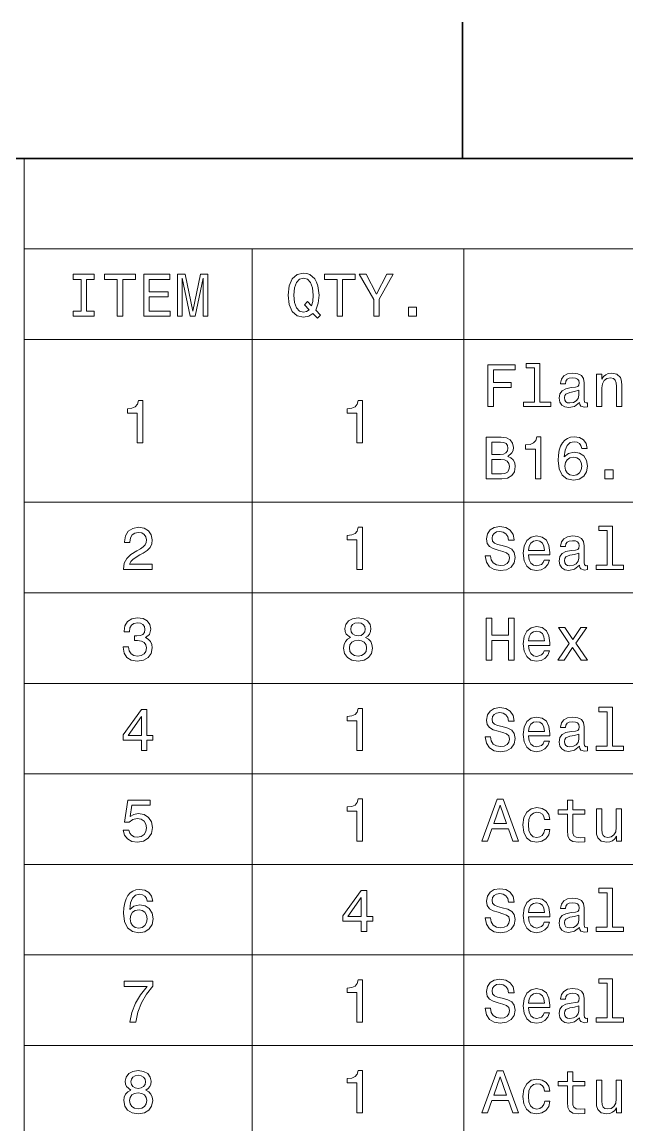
# Model space of a CAD drawing. Extents: x 0 to 420, y 0 to 297.
# Drawn here: x 290.8 to 324, y 233.9 to 294.5 of the extents above; entities that cross this region are included whole.
import ezdxf

# ---------------------------------------------------------------- set-up
doc = ezdxf.new("R2010")
doc.units = 0

msp = doc.modelspace()

# ---------------------------------------------------------------- linework, layer by layer
at = {"color": 7, "lineweight": 35, "ltscale": 0.1875}
msp.add_line((315, 287), (315, 294.5), dxfattribs=at)
at = {"color": 7, "lineweight": 35}
msp.add_line((410, 287), (10, 287), dxfattribs=at)
at = {"color": 7, "lineweight": 13}
for p, q in [((290.926, 287.009), (410.016, 287.009)), ((290.926, 287.009), (290.926, 198.484)), ((290.926, 282.035), (410.016, 282.035)), ((303.445, 282.035), (303.445, 198.484)), ((315.07, 282.035), (315.07, 198.484)), ((290.926, 277.062), (410.016, 277.062)), ((290.926, 268.114), (410.016, 268.114)), ((290.926, 263.141), (410.016, 263.141)), ((290.926, 258.167), (410.016, 258.167)), ((290.926, 253.194), (410.016, 253.194)), ((290.926, 248.22), (410.016, 248.22)), ((290.926, 243.246), (410.016, 243.246)), ((290.926, 238.273), (410.016, 238.273))]:
    msp.add_line(p, q, dxfattribs=at)
for points in [[(294.041, 278.622), (293.616, 278.622), (293.616, 278.344), (294.77, 278.344), (294.77, 278.622), (294.345, 278.622), (294.345, 280.365), (294.77, 280.365), (294.77, 280.644), (293.616, 280.644), (293.616, 280.365), (294.041, 280.365)], [(296.036, 278.344), (296.341, 278.344), (296.341, 280.365), (297.037, 280.365), (297.037, 280.644), (295.336, 280.644), (295.336, 280.365), (296.036, 280.365)], [(297.487, 278.344), (298.945, 278.344), (298.945, 278.622), (297.792, 278.622), (297.792, 279.401), (298.82, 279.401), (298.82, 279.676), (297.792, 279.676), (297.792, 280.365), (298.919, 280.365), (298.919, 280.644), (297.487, 280.644)], [(299.35, 278.344), (299.605, 278.344), (299.605, 280.432), (300.036, 278.344), (300.321, 278.344), (300.748, 280.432), (300.748, 278.344), (301.007, 278.344), (301.007, 280.644), (300.603, 280.644), (300.178, 278.616), (299.757, 280.644), (299.35, 280.644)], [(306.779, 278.486), (307.03, 278.225), (307.206, 278.4), (306.934, 278.679), (307.074, 279.056), (307.117, 279.494), (307.054, 280.008), (306.981, 280.216), (306.885, 280.389), (306.613, 280.624), (306.447, 280.684), (306.265, 280.707), (305.914, 280.624), (305.645, 280.392), (305.473, 280.011), (305.413, 279.494), (305.473, 278.977), (305.642, 278.596), (305.91, 278.36), (306.265, 278.281), (306.553, 278.334)], [(308.108, 278.344), (308.412, 278.344), (308.412, 280.365), (309.108, 280.365), (309.108, 280.644), (307.408, 280.644), (307.408, 280.365), (308.108, 280.365)], [(310.427, 278.344), (310.427, 279.275), (311.183, 280.647), (310.838, 280.647), (310.272, 279.557), (309.698, 280.647), (309.33, 280.647), (310.119, 279.255), (310.119, 278.344)], [(306.57, 278.698), (306.427, 278.592), (306.265, 278.559), (306.049, 278.619), (305.88, 278.798), (305.768, 279.09), (305.731, 279.494), (305.768, 279.895), (305.877, 280.19), (306.046, 280.369), (306.265, 280.432), (306.48, 280.369), (306.649, 280.187), (306.759, 279.892), (306.798, 279.494), (306.769, 279.149), (306.706, 278.914), (306.49, 279.139), (306.311, 278.97)], [(312.022, 278.344), (312.479, 278.344), (312.479, 278.838), (312.022, 278.838)], [(318.957, 275.505), (318.957, 273.615), (318.357, 273.615), (318.357, 273.37), (319.845, 273.37), (319.845, 273.615), (319.248, 273.615), (319.248, 275.75), (318.499, 275.75), (318.499, 275.505)], [(316.388, 273.37), (316.696, 273.37), (316.696, 274.427), (317.664, 274.427), (317.664, 274.703), (316.696, 274.703), (316.696, 275.392), (317.886, 275.392), (317.886, 275.67), (316.388, 275.67)], [(321.429, 273.602), (321.429, 273.592), (321.446, 273.48), (321.495, 273.4), (321.704, 273.337), (321.866, 273.364), (321.866, 273.589), (321.797, 273.579), (321.704, 273.622), (321.688, 273.755), (321.688, 274.676), (321.648, 274.911), (321.532, 275.077), (321.33, 275.176), (321.045, 275.213), (320.766, 275.173), (320.561, 275.06), (320.431, 274.885), (320.388, 274.653), (320.388, 274.633), (320.65, 274.633), (320.673, 274.772), (320.746, 274.872), (320.866, 274.931), (321.035, 274.954), (321.197, 274.938), (321.313, 274.888), (321.383, 274.802), (321.406, 274.683), (321.393, 274.543), (321.34, 274.474), (321.207, 274.441), (320.958, 274.414), (320.673, 274.355), (320.471, 274.248), (320.352, 274.083), (320.315, 273.838), (320.349, 273.619), (320.451, 273.456), (320.617, 273.354), (320.846, 273.317), (321.154, 273.387)], [(322.367, 273.37), (322.659, 273.37), (322.659, 274.398), (322.688, 274.633), (322.785, 274.805), (322.934, 274.911), (323.132, 274.951), (323.292, 274.918), (323.391, 274.828), (323.441, 274.679), (323.457, 274.48), (323.457, 273.37), (323.749, 273.37), (323.749, 274.54), (323.736, 274.775), (323.676, 274.971), (323.48, 275.15), (323.176, 275.213), (323.007, 275.19), (322.864, 275.127), (322.741, 275.021), (322.645, 274.878), (322.645, 275.15), (322.367, 275.15)], [(321.396, 273.993), (321.356, 273.821), (321.25, 273.688), (321.091, 273.602), (320.895, 273.572), (320.77, 273.589), (320.68, 273.642), (320.624, 273.735), (320.607, 273.864), (320.62, 273.98), (320.673, 274.063), (320.886, 274.156), (321.154, 274.195), (321.396, 274.275)], [(297.126, 271.383), (297.428, 271.383), (297.428, 273.7), (297.202, 273.7), (297.143, 273.498), (297.023, 273.362), (296.841, 273.282), (296.589, 273.256), (296.589, 273.021), (297.126, 273.021)], [(309.198, 271.383), (309.499, 271.383), (309.499, 273.7), (309.274, 273.7), (309.214, 273.498), (309.095, 273.362), (308.913, 273.282), (308.661, 273.256), (308.661, 273.021), (309.198, 273.021)], [(317.482, 270.639), (317.714, 270.832), (317.774, 270.961), (317.793, 271.12), (317.75, 271.368), (317.621, 271.547), (317.412, 271.657), (317.121, 271.697), (316.302, 271.697), (316.302, 269.397), (317.167, 269.397), (317.475, 269.443), (317.704, 269.579), (317.846, 269.794), (317.896, 270.086), (317.866, 270.281), (317.787, 270.444), (317.658, 270.563)], [(319.003, 269.397), (319.305, 269.397), (319.305, 271.713), (319.079, 271.713), (319.02, 271.511), (318.9, 271.375), (318.718, 271.296), (318.466, 271.269), (318.466, 271.034), (319.003, 271.034)], [(321.853, 271.077), (321.79, 271.345), (321.644, 271.544), (321.419, 271.67), (321.127, 271.713), (320.932, 271.69), (320.763, 271.627), (320.614, 271.524), (320.488, 271.378), (320.388, 271.196), (320.315, 270.974), (320.269, 270.712), (320.256, 270.417), (320.309, 269.947), (320.471, 269.605), (320.733, 269.4), (321.091, 269.33), (321.412, 269.39), (321.658, 269.546), (321.817, 269.791), (321.873, 270.103), (321.817, 270.417), (321.664, 270.659), (321.429, 270.812), (321.137, 270.865), (320.823, 270.798), (320.587, 270.61), (320.637, 270.974), (320.743, 271.236), (320.905, 271.392), (321.131, 271.445), (321.296, 271.418), (321.422, 271.349), (321.505, 271.233), (321.548, 271.077)], [(317.058, 270.742), (316.607, 270.742), (316.607, 271.422), (317.084, 271.422), (317.263, 271.402), (317.389, 271.342), (317.465, 271.239), (317.492, 271.087), (317.462, 270.934), (317.382, 270.828), (317.247, 270.762)], [(317.131, 269.672), (316.607, 269.672), (316.607, 270.464), (317.101, 270.464), (317.31, 270.441), (317.459, 270.371), (317.548, 270.252), (317.578, 270.079), (317.548, 269.897), (317.465, 269.771), (317.326, 269.695)], [(321.552, 270.099), (321.515, 269.89), (321.422, 269.731), (321.273, 269.625), (321.088, 269.592), (320.892, 269.625), (320.743, 269.728), (320.647, 269.887), (320.617, 270.096), (320.65, 270.301), (320.743, 270.457), (320.895, 270.557), (321.101, 270.593), (321.28, 270.557), (321.422, 270.46), (321.515, 270.305)], [(322.824, 269.397), (323.282, 269.397), (323.282, 269.89), (322.824, 269.89)], [(296.377, 264.423), (297.958, 264.423), (297.958, 264.708), (296.708, 264.708), (296.778, 264.864), (296.897, 264.993), (297.265, 265.228), (297.461, 265.328), (297.68, 265.47), (297.835, 265.636), (297.925, 265.831), (297.958, 266.054), (297.902, 266.332), (297.746, 266.551), (297.507, 266.69), (297.199, 266.74), (296.881, 266.683), (296.639, 266.527), (296.483, 266.279), (296.43, 265.951), (296.43, 265.904), (296.732, 265.904), (296.732, 265.931), (296.761, 266.156), (296.851, 266.322), (296.993, 266.428), (297.182, 266.464), (297.375, 266.431), (297.517, 266.348), (297.61, 266.219), (297.643, 266.057), (297.62, 265.904), (297.557, 265.775), (297.451, 265.662), (297.305, 265.563), (297.109, 265.457), (296.785, 265.251), (296.556, 265.033), (296.42, 264.768), (296.377, 264.433)], [(309.198, 264.423), (309.499, 264.423), (309.499, 266.74), (309.274, 266.74), (309.214, 266.537), (309.095, 266.401), (308.913, 266.322), (308.661, 266.295), (308.661, 266.06), (309.198, 266.06)], [(316.544, 265.182), (316.242, 265.182), (316.309, 264.831), (316.474, 264.572), (316.73, 264.416), (317.074, 264.36), (317.416, 264.413), (317.671, 264.559), (317.833, 264.788), (317.893, 265.089), (317.843, 265.361), (317.704, 265.537), (317.479, 265.653), (317.177, 265.739), (316.919, 265.802), (316.749, 265.875), (316.653, 265.981), (316.624, 266.146), (316.653, 266.295), (316.74, 266.408), (316.872, 266.484), (317.054, 266.511), (317.24, 266.478), (317.386, 266.388), (317.482, 266.239), (317.528, 266.037), (317.83, 266.037), (317.83, 266.044), (317.777, 266.355), (317.621, 266.587), (317.376, 266.733), (317.044, 266.783), (316.746, 266.733), (316.514, 266.594), (316.365, 266.378), (316.312, 266.1), (316.355, 265.851), (316.481, 265.682), (316.68, 265.57), (316.952, 265.483), (317.22, 265.407), (317.422, 265.334), (317.545, 265.228), (317.588, 265.056), (317.548, 264.88), (317.445, 264.748), (317.29, 264.665), (317.088, 264.638), (316.862, 264.675), (316.69, 264.781), (316.58, 264.953)], [(322.947, 266.557), (322.947, 264.668), (322.347, 264.668), (322.347, 264.423), (323.835, 264.423), (323.835, 264.668), (323.239, 264.668), (323.239, 266.803), (322.49, 266.803), (322.49, 266.557)], [(318.632, 265.228), (319.798, 265.228), (319.802, 265.364), (319.749, 265.745), (319.603, 266.03), (319.371, 266.203), (319.063, 266.266), (318.761, 266.199), (318.529, 266.014), (318.38, 265.712), (318.327, 265.314), (318.377, 264.907), (318.526, 264.609), (318.755, 264.423), (319.053, 264.36), (319.311, 264.403), (319.523, 264.516), (319.679, 264.695), (319.769, 264.933), (319.48, 264.933), (319.421, 264.801), (319.335, 264.701), (319.089, 264.622), (318.9, 264.658), (318.758, 264.774), (318.665, 264.963), (318.632, 265.218)], [(318.632, 265.474), (318.668, 265.702), (318.758, 265.871), (318.894, 265.974), (319.073, 266.01), (319.248, 265.974), (319.384, 265.871), (319.467, 265.702), (319.497, 265.474)], [(321.429, 264.655), (321.429, 264.645), (321.446, 264.532), (321.495, 264.453), (321.704, 264.39), (321.866, 264.416), (321.866, 264.642), (321.797, 264.632), (321.704, 264.675), (321.688, 264.807), (321.688, 265.729), (321.648, 265.964), (321.532, 266.13), (321.33, 266.229), (321.045, 266.266), (320.766, 266.226), (320.561, 266.113), (320.431, 265.938), (320.388, 265.706), (320.388, 265.686), (320.65, 265.686), (320.673, 265.825), (320.746, 265.924), (320.866, 265.984), (321.035, 266.007), (321.197, 265.991), (321.313, 265.941), (321.383, 265.855), (321.406, 265.735), (321.393, 265.596), (321.34, 265.527), (321.207, 265.493), (320.958, 265.467), (320.673, 265.407), (320.471, 265.301), (320.352, 265.135), (320.315, 264.89), (320.349, 264.672), (320.451, 264.509), (320.617, 264.406), (320.846, 264.37), (321.154, 264.44)], [(321.396, 265.046), (321.356, 264.874), (321.25, 264.741), (321.091, 264.655), (320.895, 264.625), (320.77, 264.642), (320.68, 264.695), (320.624, 264.788), (320.607, 264.917), (320.62, 265.033), (320.673, 265.116), (320.886, 265.208), (321.154, 265.248), (321.396, 265.328)], [(296.351, 260.172), (296.351, 260.149), (296.404, 259.83), (296.559, 259.592), (296.805, 259.439), (297.129, 259.383), (297.474, 259.439), (297.733, 259.585), (297.898, 259.817), (297.958, 260.115), (297.931, 260.311), (297.858, 260.47), (297.739, 260.593), (297.58, 260.682), (297.796, 260.861), (297.872, 261.146), (297.822, 261.405), (297.68, 261.6), (297.448, 261.723), (297.129, 261.766), (296.831, 261.713), (296.602, 261.567), (296.453, 261.335), (296.404, 261.027), (296.404, 261.004), (296.699, 261.004), (296.725, 261.216), (296.811, 261.368), (296.95, 261.461), (297.146, 261.494), (297.318, 261.468), (297.444, 261.398), (297.52, 261.285), (297.55, 261.133), (297.52, 260.971), (297.441, 260.861), (297.302, 260.795), (297.113, 260.775), (296.984, 260.778), (296.984, 260.516), (297.146, 260.523), (297.355, 260.493), (297.51, 260.414), (297.603, 260.284), (297.636, 260.115), (297.6, 259.923), (297.504, 259.781), (297.351, 259.691), (297.149, 259.661), (296.94, 259.695), (296.788, 259.794), (296.692, 259.953), (296.655, 260.172)], [(308.847, 260.689), (308.678, 260.596), (308.562, 260.467), (308.489, 260.304), (308.465, 260.109), (308.518, 259.814), (308.671, 259.585), (308.919, 259.439), (309.258, 259.383), (309.592, 259.439), (309.841, 259.585), (309.993, 259.814), (310.05, 260.109), (310.023, 260.304), (309.953, 260.467), (309.834, 260.596), (309.668, 260.689), (309.801, 260.768), (309.894, 260.878), (309.95, 261.01), (309.97, 261.173), (309.917, 261.408), (309.778, 261.597), (309.552, 261.72), (309.258, 261.766), (308.959, 261.72), (308.734, 261.597), (308.591, 261.408), (308.542, 261.173), (308.558, 261.01), (308.615, 260.878)], [(308.857, 261.146), (308.883, 261.292), (308.963, 261.405), (309.089, 261.474), (309.258, 261.501), (309.423, 261.474), (309.549, 261.405), (309.629, 261.292), (309.659, 261.146), (309.629, 260.997), (309.549, 260.881), (309.423, 260.805), (309.258, 260.782), (309.089, 260.808), (308.963, 260.881), (308.883, 260.997)], [(316.299, 259.449), (316.607, 259.449), (316.607, 260.53), (317.528, 260.53), (317.528, 259.449), (317.833, 259.449), (317.833, 261.749), (317.528, 261.749), (317.528, 260.811), (316.607, 260.811), (316.607, 261.749), (316.299, 261.749)], [(318.632, 260.255), (319.798, 260.255), (319.802, 260.391), (319.749, 260.772), (319.603, 261.057), (319.371, 261.229), (319.063, 261.292), (318.761, 261.226), (318.529, 261.04), (318.38, 260.739), (318.327, 260.341), (318.377, 259.933), (318.526, 259.635), (318.755, 259.449), (319.053, 259.386), (319.311, 259.429), (319.523, 259.542), (319.679, 259.721), (319.769, 259.96), (319.48, 259.96), (319.421, 259.827), (319.335, 259.728), (319.089, 259.648), (318.9, 259.685), (318.758, 259.801), (318.665, 259.99), (318.632, 260.245)], [(320.584, 259.449), (321.041, 260.142), (321.512, 259.449), (321.863, 259.449), (321.227, 260.367), (321.827, 261.229), (321.489, 261.229), (321.055, 260.583), (320.62, 261.229), (320.276, 261.229), (320.866, 260.364), (320.243, 259.449)], [(318.632, 260.5), (318.668, 260.729), (318.758, 260.898), (318.894, 261), (319.073, 261.037), (319.248, 261), (319.384, 260.898), (319.467, 260.729), (319.497, 260.5)], [(308.784, 260.115), (308.813, 260.291), (308.91, 260.424), (309.059, 260.51), (309.258, 260.54), (309.453, 260.51), (309.602, 260.424), (309.698, 260.291), (309.731, 260.115), (309.698, 259.927), (309.602, 259.784), (309.453, 259.691), (309.258, 259.661), (309.059, 259.691), (308.91, 259.784), (308.813, 259.927)], [(297.368, 254.476), (297.666, 254.476), (297.666, 255.046), (297.994, 255.046), (297.994, 255.311), (297.666, 255.311), (297.666, 256.726), (297.365, 256.726), (296.357, 255.337), (296.357, 255.046), (297.368, 255.046)], [(296.636, 255.311), (297.368, 256.342), (297.368, 255.311)], [(309.198, 254.476), (309.499, 254.476), (309.499, 256.792), (309.274, 256.792), (309.214, 256.59), (309.095, 256.454), (308.913, 256.375), (308.661, 256.348), (308.661, 256.113), (309.198, 256.113)], [(316.544, 255.235), (316.242, 255.235), (316.309, 254.883), (316.474, 254.625), (316.73, 254.469), (317.074, 254.413), (317.416, 254.466), (317.671, 254.612), (317.833, 254.84), (317.893, 255.142), (317.843, 255.414), (317.704, 255.589), (317.479, 255.705), (317.177, 255.791), (316.919, 255.854), (316.749, 255.927), (316.653, 256.033), (316.624, 256.199), (316.653, 256.348), (316.74, 256.461), (316.872, 256.537), (317.054, 256.564), (317.24, 256.53), (317.386, 256.441), (317.482, 256.292), (317.528, 256.09), (317.83, 256.09), (317.83, 256.096), (317.777, 256.408), (317.621, 256.64), (317.376, 256.786), (317.044, 256.835), (316.746, 256.786), (316.514, 256.646), (316.365, 256.431), (316.312, 256.153), (316.355, 255.904), (316.481, 255.735), (316.68, 255.622), (316.952, 255.536), (317.22, 255.46), (317.422, 255.387), (317.545, 255.281), (317.588, 255.109), (317.548, 254.933), (317.445, 254.8), (317.29, 254.718), (317.088, 254.691), (316.862, 254.728), (316.69, 254.834), (316.58, 255.006)], [(318.632, 255.281), (319.798, 255.281), (319.802, 255.417), (319.749, 255.798), (319.603, 256.083), (319.371, 256.255), (319.063, 256.318), (318.761, 256.252), (318.529, 256.066), (318.38, 255.765), (318.327, 255.367), (318.377, 254.96), (318.526, 254.661), (318.755, 254.476), (319.053, 254.413), (319.311, 254.456), (319.523, 254.568), (319.679, 254.747), (319.769, 254.986), (319.48, 254.986), (319.421, 254.854), (319.335, 254.754), (319.089, 254.675), (318.9, 254.711), (318.758, 254.827), (318.665, 255.016), (318.632, 255.271)], [(321.429, 254.708), (321.429, 254.698), (321.446, 254.585), (321.495, 254.506), (321.704, 254.443), (321.866, 254.469), (321.866, 254.694), (321.797, 254.684), (321.704, 254.728), (321.688, 254.86), (321.688, 255.781), (321.648, 256.017), (321.532, 256.182), (321.33, 256.282), (321.045, 256.318), (320.766, 256.279), (320.561, 256.166), (320.431, 255.99), (320.388, 255.758), (320.388, 255.738), (320.65, 255.738), (320.673, 255.878), (320.746, 255.977), (320.866, 256.037), (321.035, 256.06), (321.197, 256.043), (321.313, 255.994), (321.383, 255.907), (321.406, 255.788), (321.393, 255.649), (321.34, 255.579), (321.207, 255.546), (320.958, 255.52), (320.673, 255.46), (320.471, 255.354), (320.352, 255.188), (320.315, 254.943), (320.349, 254.724), (320.451, 254.562), (320.617, 254.459), (320.846, 254.423), (321.154, 254.492)], [(322.947, 256.61), (322.947, 254.721), (322.347, 254.721), (322.347, 254.476), (323.835, 254.476), (323.835, 254.721), (323.239, 254.721), (323.239, 256.855), (322.49, 256.855), (322.49, 256.61)], [(318.632, 255.526), (318.668, 255.755), (318.758, 255.924), (318.894, 256.027), (319.073, 256.063), (319.248, 256.027), (319.384, 255.924), (319.467, 255.755), (319.497, 255.526)], [(321.396, 255.099), (321.356, 254.926), (321.25, 254.794), (321.091, 254.708), (320.895, 254.678), (320.77, 254.694), (320.68, 254.747), (320.624, 254.84), (320.607, 254.97), (320.62, 255.086), (320.673, 255.168), (320.886, 255.261), (321.154, 255.301), (321.396, 255.38)], [(296.364, 250.102), (296.437, 249.83), (296.599, 249.618), (296.838, 249.486), (297.143, 249.436), (297.477, 249.495), (297.739, 249.658), (297.905, 249.916), (297.968, 250.248), (297.911, 250.556), (297.752, 250.798), (297.504, 250.954), (297.182, 251.01), (296.934, 250.97), (296.742, 250.861), (296.834, 251.481), (297.842, 251.481), (297.842, 251.752), (296.612, 251.752), (296.43, 250.533), (296.695, 250.533), (296.887, 250.689), (297.133, 250.745), (297.345, 250.708), (297.507, 250.602), (297.61, 250.44), (297.646, 250.231), (297.61, 250.022), (297.504, 249.86), (297.341, 249.757), (297.133, 249.721), (296.957, 249.744), (296.821, 249.82), (296.722, 249.94), (296.672, 250.102)], [(309.198, 249.502), (309.499, 249.502), (309.499, 251.819), (309.274, 251.819), (309.214, 251.617), (309.095, 251.481), (308.913, 251.401), (308.661, 251.375), (308.661, 251.139), (309.198, 251.139)], [(316.06, 249.502), (316.365, 249.502), (316.607, 250.178), (317.525, 250.178), (317.767, 249.502), (318.078, 249.502), (317.237, 251.805), (316.899, 251.805)], [(316.713, 250.46), (317.068, 251.474), (317.422, 250.46)], [(320.763, 250.974), (320.763, 250.082), (320.783, 249.794), (320.876, 249.595), (321.061, 249.479), (321.376, 249.439), (321.721, 249.456), (321.721, 249.708), (321.469, 249.688), (321.24, 249.714), (321.117, 249.797), (321.064, 249.936), (321.055, 250.132), (321.055, 250.974), (321.721, 250.974), (321.721, 251.222), (321.055, 251.222), (321.055, 251.742), (320.763, 251.742), (320.763, 251.222), (320.259, 251.222), (320.259, 250.974)], [(319.51, 250.692), (319.798, 250.692), (319.739, 250.957), (319.596, 251.166), (319.374, 251.295), (319.086, 251.345), (318.768, 251.278), (318.526, 251.093), (318.373, 250.791), (318.32, 250.387), (318.37, 249.986), (318.519, 249.688), (318.755, 249.502), (319.076, 249.439), (319.361, 249.489), (319.583, 249.628), (319.736, 249.847), (319.802, 250.138), (319.523, 250.138), (319.474, 249.953), (319.381, 249.814), (319.248, 249.727), (319.086, 249.701), (318.884, 249.744), (318.738, 249.877), (318.648, 250.092), (318.619, 250.397), (318.648, 250.695), (318.741, 250.911), (318.89, 251.043), (319.086, 251.09), (319.258, 251.06), (319.388, 250.984), (319.474, 250.858)], [(323.739, 251.282), (323.447, 251.282), (323.447, 250.254), (323.414, 250.016), (323.318, 249.843), (323.169, 249.737), (322.973, 249.704), (322.818, 249.731), (322.718, 249.81), (322.662, 249.946), (322.649, 250.138), (322.649, 251.282), (322.357, 251.282), (322.357, 250.112), (322.367, 249.877), (322.43, 249.681), (322.622, 249.502), (322.93, 249.439), (323.096, 249.462), (323.239, 249.522), (323.361, 249.625), (323.461, 249.774), (323.461, 249.502), (323.739, 249.502)], [(297.981, 246.209), (297.918, 246.477), (297.772, 246.676), (297.547, 246.802), (297.255, 246.845), (297.06, 246.822), (296.891, 246.759), (296.742, 246.656), (296.616, 246.51), (296.516, 246.328), (296.443, 246.106), (296.397, 245.844), (296.384, 245.549), (296.437, 245.079), (296.599, 244.737), (296.861, 244.532), (297.219, 244.462), (297.54, 244.522), (297.786, 244.678), (297.945, 244.923), (298.001, 245.234), (297.945, 245.549), (297.792, 245.791), (297.557, 245.944), (297.265, 245.997), (296.95, 245.93), (296.715, 245.741), (296.765, 246.106), (296.871, 246.368), (297.033, 246.524), (297.259, 246.577), (297.424, 246.55), (297.55, 246.48), (297.633, 246.364), (297.676, 246.209)], [(309.44, 244.528), (309.738, 244.528), (309.738, 245.098), (310.066, 245.098), (310.066, 245.364), (309.738, 245.364), (309.738, 246.779), (309.436, 246.779), (308.429, 245.39), (308.429, 245.098), (309.44, 245.098)], [(316.544, 245.287), (316.242, 245.287), (316.309, 244.936), (316.474, 244.678), (316.73, 244.522), (317.074, 244.465), (317.416, 244.519), (317.671, 244.664), (317.833, 244.893), (317.893, 245.195), (317.843, 245.466), (317.704, 245.642), (317.479, 245.758), (317.177, 245.844), (316.919, 245.907), (316.749, 245.98), (316.653, 246.086), (316.624, 246.252), (316.653, 246.401), (316.74, 246.514), (316.872, 246.59), (317.054, 246.616), (317.24, 246.583), (317.386, 246.494), (317.482, 246.345), (317.528, 246.142), (317.83, 246.142), (317.83, 246.149), (317.777, 246.461), (317.621, 246.693), (317.376, 246.838), (317.044, 246.888), (316.746, 246.838), (316.514, 246.699), (316.365, 246.484), (316.312, 246.205), (316.355, 245.957), (316.481, 245.788), (316.68, 245.675), (316.952, 245.589), (317.22, 245.513), (317.422, 245.44), (317.545, 245.334), (317.588, 245.161), (317.548, 244.986), (317.445, 244.853), (317.29, 244.77), (317.088, 244.744), (316.862, 244.78), (316.69, 244.886), (316.58, 245.059)], [(322.947, 246.663), (322.947, 244.774), (322.347, 244.774), (322.347, 244.528), (323.835, 244.528), (323.835, 244.774), (323.239, 244.774), (323.239, 246.908), (322.49, 246.908), (322.49, 246.663)], [(308.707, 245.364), (309.44, 246.394), (309.44, 245.364)], [(318.632, 245.334), (319.798, 245.334), (319.802, 245.47), (319.749, 245.851), (319.603, 246.136), (319.371, 246.308), (319.063, 246.371), (318.761, 246.305), (318.529, 246.119), (318.38, 245.818), (318.327, 245.42), (318.377, 245.012), (318.526, 244.714), (318.755, 244.528), (319.053, 244.465), (319.311, 244.509), (319.523, 244.621), (319.679, 244.8), (319.769, 245.039), (319.48, 245.039), (319.421, 244.906), (319.335, 244.807), (319.089, 244.727), (318.9, 244.764), (318.758, 244.88), (318.665, 245.069), (318.632, 245.324)], [(318.632, 245.579), (318.668, 245.808), (318.758, 245.977), (318.894, 246.079), (319.073, 246.116), (319.248, 246.079), (319.384, 245.977), (319.467, 245.808), (319.497, 245.579)], [(321.429, 244.76), (321.429, 244.751), (321.446, 244.638), (321.495, 244.558), (321.704, 244.495), (321.866, 244.522), (321.866, 244.747), (321.797, 244.737), (321.704, 244.78), (321.688, 244.913), (321.688, 245.834), (321.648, 246.07), (321.532, 246.235), (321.33, 246.335), (321.045, 246.371), (320.766, 246.331), (320.561, 246.219), (320.431, 246.043), (320.388, 245.811), (320.388, 245.791), (320.65, 245.791), (320.673, 245.93), (320.746, 246.03), (320.866, 246.089), (321.035, 246.113), (321.197, 246.096), (321.313, 246.046), (321.383, 245.96), (321.406, 245.841), (321.393, 245.702), (321.34, 245.632), (321.207, 245.599), (320.958, 245.572), (320.673, 245.513), (320.471, 245.407), (320.352, 245.241), (320.315, 244.996), (320.349, 244.777), (320.451, 244.615), (320.617, 244.512), (320.846, 244.475), (321.154, 244.545)], [(297.68, 245.231), (297.643, 245.022), (297.55, 244.863), (297.401, 244.757), (297.216, 244.724), (297.02, 244.757), (296.871, 244.86), (296.775, 245.019), (296.745, 245.228), (296.778, 245.433), (296.871, 245.589), (297.023, 245.688), (297.229, 245.725), (297.408, 245.688), (297.55, 245.592), (297.643, 245.437)], [(321.396, 245.152), (321.356, 244.979), (321.25, 244.847), (321.091, 244.76), (320.895, 244.731), (320.77, 244.747), (320.68, 244.8), (320.624, 244.893), (320.607, 245.022), (320.62, 245.138), (320.673, 245.221), (320.886, 245.314), (321.154, 245.354), (321.396, 245.433)], [(296.725, 239.555), (297.06, 239.555), (297.169, 240.102), (297.361, 240.612), (297.633, 241.086), (297.988, 241.53), (297.988, 241.805), (296.41, 241.805), (296.41, 241.504), (297.67, 241.504), (297.305, 241.056), (297.03, 240.589), (296.838, 240.092)], [(309.198, 239.555), (309.499, 239.555), (309.499, 241.871), (309.274, 241.871), (309.214, 241.669), (309.095, 241.533), (308.913, 241.454), (308.661, 241.427), (308.661, 241.192), (309.198, 241.192)], [(316.544, 240.314), (316.242, 240.314), (316.309, 239.962), (316.474, 239.704), (316.73, 239.548), (317.074, 239.492), (317.416, 239.545), (317.671, 239.691), (317.833, 239.919), (317.893, 240.221), (317.843, 240.493), (317.704, 240.668), (317.479, 240.784), (317.177, 240.871), (316.919, 240.934), (316.749, 241.006), (316.653, 241.112), (316.624, 241.278), (316.653, 241.427), (316.74, 241.54), (316.872, 241.616), (317.054, 241.643), (317.24, 241.61), (317.386, 241.52), (317.482, 241.371), (317.528, 241.169), (317.83, 241.169), (317.83, 241.175), (317.777, 241.487), (317.621, 241.719), (317.376, 241.865), (317.044, 241.914), (316.746, 241.865), (316.514, 241.726), (316.365, 241.51), (316.312, 241.232), (316.355, 240.983), (316.481, 240.814), (316.68, 240.702), (316.952, 240.615), (317.22, 240.539), (317.422, 240.466), (317.545, 240.36), (317.588, 240.188), (317.548, 240.012), (317.445, 239.88), (317.29, 239.797), (317.088, 239.77), (316.862, 239.807), (316.69, 239.913), (316.58, 240.085)], [(322.947, 241.689), (322.947, 239.8), (322.347, 239.8), (322.347, 239.555), (323.835, 239.555), (323.835, 239.8), (323.239, 239.8), (323.239, 241.934), (322.49, 241.934), (322.49, 241.689)], [(318.632, 240.36), (319.798, 240.36), (319.802, 240.496), (319.749, 240.877), (319.603, 241.162), (319.371, 241.335), (319.063, 241.397), (318.761, 241.331), (318.529, 241.146), (318.38, 240.844), (318.327, 240.446), (318.377, 240.039), (318.526, 239.74), (318.755, 239.555), (319.053, 239.492), (319.311, 239.535), (319.523, 239.648), (319.679, 239.827), (319.769, 240.065), (319.48, 240.065), (319.421, 239.933), (319.335, 239.833), (319.089, 239.754), (318.9, 239.79), (318.758, 239.906), (318.665, 240.095), (318.632, 240.35)], [(321.429, 239.787), (321.429, 239.777), (321.446, 239.664), (321.495, 239.585), (321.704, 239.522), (321.866, 239.548), (321.866, 239.774), (321.797, 239.764), (321.704, 239.807), (321.688, 239.939), (321.688, 240.861), (321.648, 241.096), (321.532, 241.262), (321.33, 241.361), (321.045, 241.397), (320.766, 241.358), (320.561, 241.245), (320.431, 241.069), (320.388, 240.837), (320.388, 240.818), (320.65, 240.818), (320.673, 240.957), (320.746, 241.056), (320.866, 241.116), (321.035, 241.139), (321.197, 241.122), (321.313, 241.073), (321.383, 240.987), (321.406, 240.867), (321.393, 240.728), (321.34, 240.658), (321.207, 240.625), (320.958, 240.599), (320.673, 240.539), (320.471, 240.433), (320.352, 240.267), (320.315, 240.022), (320.349, 239.803), (320.451, 239.641), (320.617, 239.538), (320.846, 239.502), (321.154, 239.571)], [(318.632, 240.605), (318.668, 240.834), (318.758, 241.003), (318.894, 241.106), (319.073, 241.142), (319.248, 241.106), (319.384, 241.003), (319.467, 240.834), (319.497, 240.605)], [(321.396, 240.178), (321.356, 240.006), (321.25, 239.873), (321.091, 239.787), (320.895, 239.757), (320.77, 239.774), (320.68, 239.827), (320.624, 239.919), (320.607, 240.049), (320.62, 240.165), (320.673, 240.247), (320.886, 240.34), (321.154, 240.38), (321.396, 240.46)], [(296.775, 235.821), (296.606, 235.728), (296.49, 235.599), (296.417, 235.436), (296.394, 235.241), (296.447, 234.946), (296.599, 234.717), (296.848, 234.571), (297.186, 234.515), (297.52, 234.571), (297.769, 234.717), (297.921, 234.946), (297.978, 235.241), (297.951, 235.436), (297.882, 235.599), (297.762, 235.728), (297.597, 235.821), (297.729, 235.9), (297.822, 236.01), (297.878, 236.142), (297.898, 236.305), (297.845, 236.54), (297.706, 236.729), (297.481, 236.851), (297.186, 236.898), (296.887, 236.851), (296.662, 236.729), (296.52, 236.54), (296.47, 236.305), (296.486, 236.142), (296.543, 236.01)], [(296.785, 236.278), (296.811, 236.424), (296.891, 236.537), (297.017, 236.606), (297.186, 236.633), (297.351, 236.606), (297.477, 236.537), (297.557, 236.424), (297.587, 236.278), (297.557, 236.129), (297.477, 236.013), (297.351, 235.937), (297.186, 235.913), (297.017, 235.94), (296.891, 236.013), (296.811, 236.129)], [(309.198, 234.581), (309.499, 234.581), (309.499, 236.898), (309.274, 236.898), (309.214, 236.696), (309.095, 236.56), (308.913, 236.48), (308.661, 236.454), (308.661, 236.218), (309.198, 236.218)], [(316.06, 234.581), (316.365, 234.581), (316.607, 235.257), (317.525, 235.257), (317.767, 234.581), (318.078, 234.581), (317.237, 236.885), (316.899, 236.885)], [(316.713, 235.539), (317.068, 236.553), (317.422, 235.539)], [(319.51, 235.771), (319.798, 235.771), (319.739, 236.036), (319.596, 236.245), (319.374, 236.374), (319.086, 236.424), (318.768, 236.358), (318.526, 236.172), (318.373, 235.87), (318.32, 235.466), (318.37, 235.065), (318.519, 234.767), (318.755, 234.581), (319.076, 234.518), (319.361, 234.568), (319.583, 234.707), (319.736, 234.926), (319.802, 235.217), (319.523, 235.217), (319.474, 235.032), (319.381, 234.893), (319.248, 234.807), (319.086, 234.78), (318.884, 234.823), (318.738, 234.956), (318.648, 235.171), (318.619, 235.476), (318.648, 235.774), (318.741, 235.99), (318.89, 236.122), (319.086, 236.169), (319.258, 236.139), (319.388, 236.063), (319.474, 235.937)], [(320.763, 236.053), (320.763, 235.161), (320.783, 234.873), (320.876, 234.674), (321.061, 234.558), (321.376, 234.518), (321.721, 234.535), (321.721, 234.787), (321.469, 234.767), (321.24, 234.793), (321.117, 234.876), (321.064, 235.015), (321.055, 235.211), (321.055, 236.053), (321.721, 236.053), (321.721, 236.301), (321.055, 236.301), (321.055, 236.822), (320.763, 236.822), (320.763, 236.301), (320.259, 236.301), (320.259, 236.053)], [(323.739, 236.361), (323.447, 236.361), (323.447, 235.333), (323.414, 235.095), (323.318, 234.923), (323.169, 234.816), (322.973, 234.783), (322.818, 234.81), (322.718, 234.889), (322.662, 235.025), (322.649, 235.217), (322.649, 236.361), (322.357, 236.361), (322.357, 235.191), (322.367, 234.956), (322.43, 234.76), (322.622, 234.581), (322.93, 234.518), (323.096, 234.541), (323.239, 234.601), (323.361, 234.704), (323.461, 234.853), (323.461, 234.581), (323.739, 234.581)], [(296.712, 235.247), (296.742, 235.423), (296.838, 235.556), (296.987, 235.642), (297.186, 235.672), (297.381, 235.642), (297.53, 235.556), (297.626, 235.423), (297.66, 235.247), (297.626, 235.058), (297.53, 234.916), (297.381, 234.823), (297.186, 234.793), (296.987, 234.823), (296.838, 234.916), (296.742, 235.058)]]:
    msp.add_lwpolyline(points, close=True, dxfattribs=at)

doc.saveas('drawing.dxf')
